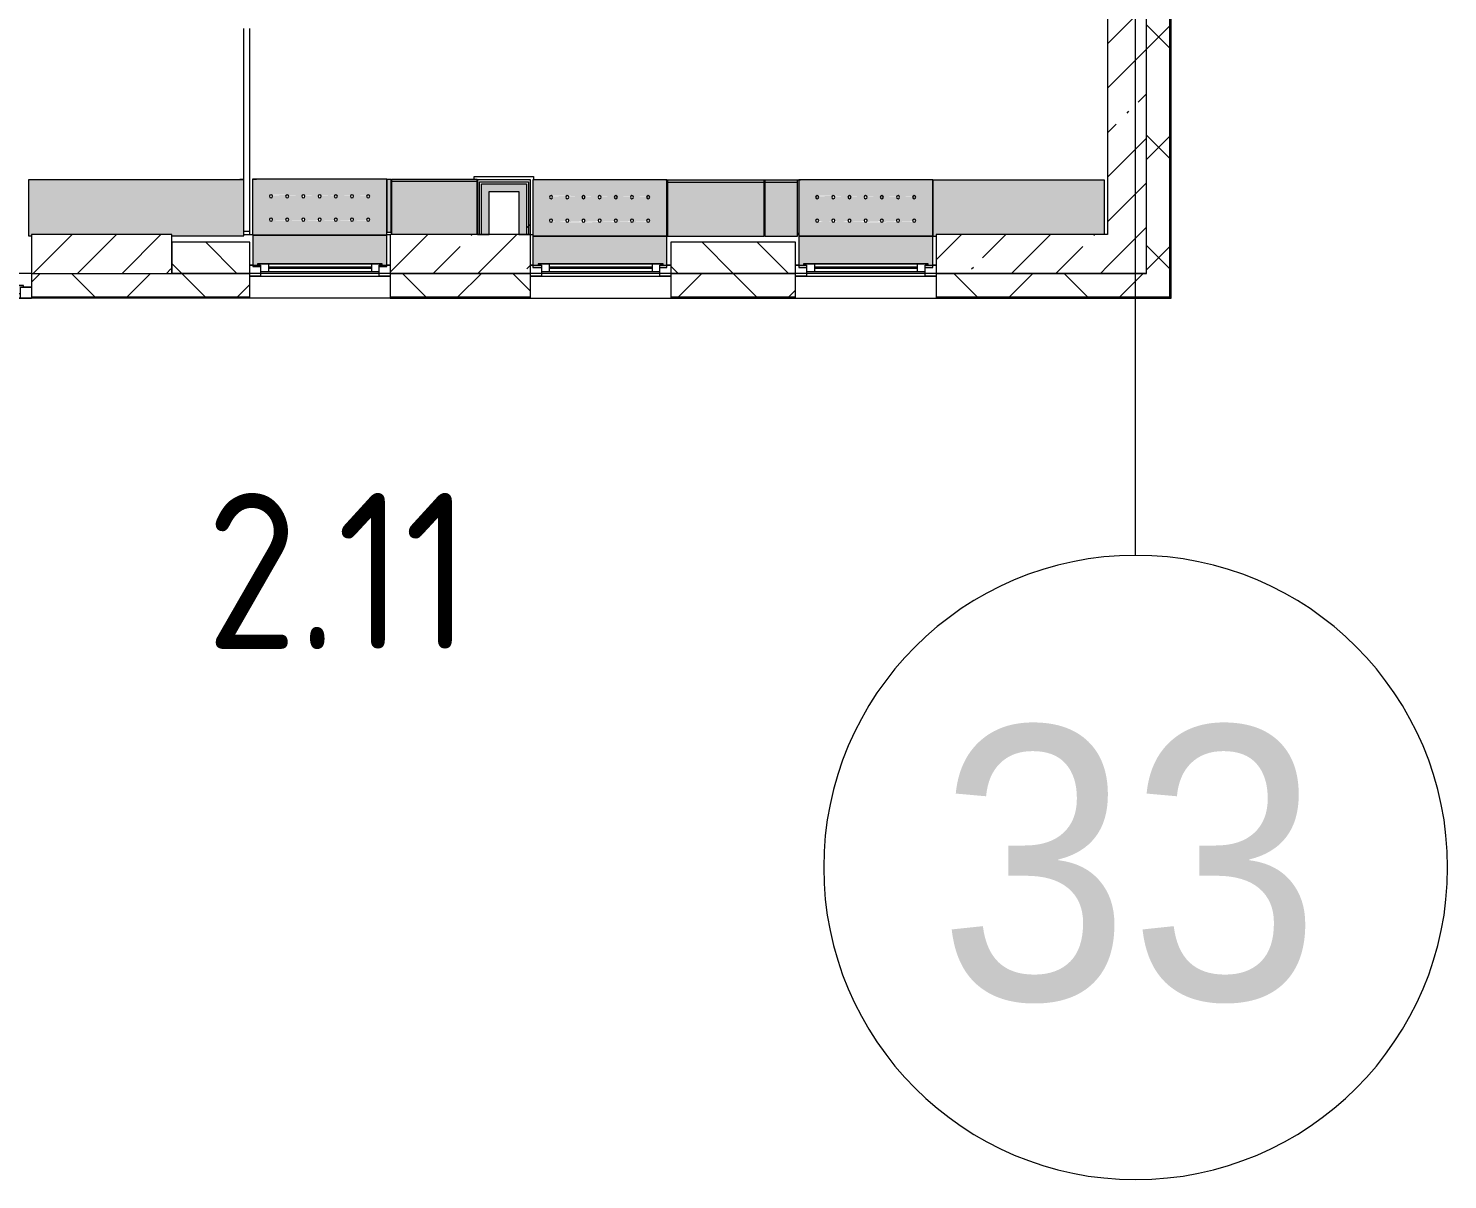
# Model space of a CAD drawing. Header units: millimetres. Extents: x 39815 to 261742, y -8553 to 29000.
# Drawn here: x 252643 to 261742, y -5906 to 1470 of the extents above; entities that cross this region are included whole.
import ezdxf

# ---------------------------------------------------------------- set-up
doc = ezdxf.new("R2010")
doc.units = ezdxf.units.MM
for name, color, linetype, lineweight, true_color in [('A-FLOR-1', 7, 'Continuous', 5, 0xaaaaaa), ('G-ANNO-TEXT-1', 7, 'Continuous', 9, 0x3c3c3c), ('I-WALL-2', 7, 'Continuous', 9, 0xe7e7e7), ('Знаки-2', 7, 'Continuous', 5, 0xd7cfbf)]:
    doc.layers.add(name, color=color, linetype=linetype, lineweight=lineweight, true_color=true_color)
for name, color, linetype, lineweight in [('A-GLAZ-2', 7, 'Continuous', 5), ('A-WALL-2', 7, 'Continuous', 9), ('A-WALL-4', 7, 'Continuous', 5), ('I-WALL-3', 7, 'Continuous', 5), ('S-COLS', 7, 'Continuous', 5), ('Знаки', 7, 'Continuous', 5), ('Оси', 7, 'Continuous', 9), ('Оси-1', 7, 'Continuous', 20)]:
    doc.layers.add(name, color=color, linetype=linetype, lineweight=lineweight)
doc.styles.add('Arial_1', font='arial.ttf', dxfattribs={"width": 0.9, "height": 1750})
doc.styles.add('GOST Common_4', font='GOST_Common.ttf', dxfattribs={"width": 0.9, "height": 1000})
pattern_1 = [(45, (134731.94, 0), (-353.5534, 353.5534), []), (135, (134731.94, 0), (-353.5534, -353.5534), [])]
pattern_2 = [(45, (134731.94, 0), (-285.1231, 285.1231), []), (45, (135017.06, 0), (-285.1231, 285.1231), [504.031, -100.806, 16.764, -84.042])]
pattern_3 = [(45, (134731.94, 0), (-530.33, 530.33), []), (135, (134731.94, 0), (-530.33, -530.33), [])]

# ---------------------------------------------------------------- blocks, each defined once
blk = doc.blocks.new('120_Окно_СКБ_1Ст - 120_Окно_СКБ_1Ст 900х2500_h_ с форточкой-22876038-Общий план 2 этажа с размещением фрагментов 2_8-2_11')
at = {"layer": 'A-GLAZ-2'}
for p, q in [((-450, -127), (-450, -57)), ((-450, -57), (-380, -57)), ((450, -57), (-450, -57)), ((-380, -57), (-380, -127)), ((380, -87), (-380, -87)), ((-380, -87), (-380, -127)), ((-330, -137), (-330, -87)), ((330, -137), (330, -87)), ((380, -127), (380, -57)), ((380, -57), (450, -57)), ((380, -127), (380, -87)), ((450, -57), (450, -127)), ((-380, -127), (-450, -127)), ((-450, -127), (-424.4, -127)), ((-380, -127), (-400, -127)), ((-400, -127), (-400, -137)), ((-400, -137), (400, -137)), ((400, -137), (-400, -137)), ((-330, -107), (330, -107)), ((330, -117), (-330, -117)), ((450, -127), (380, -127)), ((400, -127), (380, -127)), ((400, -137), (400, -127)), ((435.6, -127), (450, -127))]:
    blk.add_line(p, q, dxfattribs=at)
blk = doc.blocks.new('120_Окно_СКБ_1Ст - 120_Окно_СКБ_1Ст 900х2500_h_ с форточкой-V160-Общий план 2 этажа с размещением фрагментов 2_8-2_11')
at = {"layer": 'A-GLAZ-2'}
for p, q in [((-450, -127), (-450, -57)), ((-450, -57), (-380, -57)), ((450, -57), (-450, -57)), ((-380, -57), (-380, -127)), ((380, -87), (-380, -87)), ((-380, -87), (-380, -127)), ((-330, -137), (-330, -87)), ((330, -137), (330, -87)), ((380, -127), (380, -57)), ((380, -57), (450, -57)), ((380, -127), (380, -87)), ((450, -57), (450, -127)), ((-380, -127), (-450, -127)), ((-450, -127), (-429, -127)), ((-380, -127), (-400, -127)), ((-400, -127), (-400, -137)), ((-400, -137), (400, -137)), ((400, -137), (-400, -137)), ((-330, -107), (330, -107)), ((330, -117), (-330, -117)), ((450, -127), (380, -127)), ((400, -127), (380, -127)), ((400, -137), (400, -127)), ((431, -127), (450, -127))]:
    blk.add_line(p, q, dxfattribs=at)
blk = doc.blocks.new('120_Окно_СКБ_2Ст_Фрамуга сверху - 120_Окно_СКБ_2Ст_2300х2500_h_ ДОО-22877051-Общий план 2 этажа с размещением фрагментов 2_8-2_11')
at = {"layer": 'A-GLAZ-2'}
for p, q in [((-1150, 13), (-1150, 83)), ((-1150, 83), (-1080, 83)), ((1150, 83), (-1150, 83)), ((-1080, 13), (-1150, 13)), ((-1150, 13), (-1100, 13)), ((-1080, 13), (-1100, 13)), ((-1100, 13), (-1100, 3)), ((-1100, 3), (540, 3)), ((540, 3), (-1100, 3)), ((-1080, 83), (-1080, 13)), ((-1080, 83), (1080, 83)), ((520, 53), (-1080, 53)), ((-1080, 53), (-1080, 13)), ((-1030, 3), (-1030, 53)), ((-1030, 33), (470, 33)), ((470, 23), (-1030, 23)), ((470, 3), (470, 53)), ((520, 13), (520, 83)), ((520, 83), (590, 83)), ((520, 13), (520, 53)), ((590, 13), (520, 13)), ((540, 13), (520, 13)), ((540, 13), (570, 13)), ((540, 13), (570, 13)), ((540, 3), (540, 13)), ((590, 13), (570, 13)), ((570, 13), (570, 3)), ((570, 3), (1100, 3)), ((1100, 3), (570, 3)), ((590, 83), (590, 13)), ((1080, 53), (590, 53)), ((590, 53), (590, 13)), ((640, 3), (640, 53)), ((640, 33), (1030, 33)), ((1030, 23), (640, 23)), ((1030, 3), (1030, 53)), ((1080, 13), (1080, 83)), ((1080, 83), (1150, 83)), ((1080, 13), (1080, 53)), ((1150, 13), (1080, 13)), ((1100, 13), (1080, 13)), ((1100, 13), (1150, 13)), ((1100, 3), (1100, 13)), ((1150, 83), (1150, 13))]:
    blk.add_line(p, q, dxfattribs=at)
blk = doc.blocks.new('120_Окно_СКБ_1Ст - 120_Окно_СКБ_1Ст 900х2500_h_ с форточкой-V166-Общий план 2 этажа с размещением фрагментов 2_8-2_11')
at = {"layer": 'A-GLAZ-2'}
for p, q in [((-450, -127), (-450, -57)), ((-450, -57), (-380, -57)), ((450, -57), (-450, -57)), ((-380, -57), (-380, -127)), ((380, -87), (-380, -87)), ((-380, -87), (-380, -127)), ((-330, -137), (-330, -87)), ((330, -137), (330, -87)), ((380, -127), (380, -57)), ((380, -57), (450, -57)), ((380, -127), (380, -87)), ((450, -57), (450, -127)), ((-380, -127), (-450, -127)), ((-450, -127), (-430, -127)), ((-380, -127), (-400, -127)), ((-400, -127), (-400, -137)), ((-400, -137), (400, -137)), ((400, -137), (-400, -137)), ((-330, -107), (330, -107)), ((330, -117), (-330, -117)), ((450, -127), (380, -127)), ((400, -127), (380, -127)), ((400, -137), (400, -127)), ((430, -127), (450, -127))]:
    blk.add_line(p, q, dxfattribs=at)
blk = doc.blocks.new('Зашивка радиатора_ с перфорацией М1_1 - Зашивка радиатора_ с перфорацией М1_1-V298-Общий план 2 этажа с размещением фрагментов 2_8-2_11')
at = {"layer": 'Знаки-2'}
blk.add_hatch(color=256, dxfattribs=at).paths.add_polyline_path([(-430, 380), (-430, 180), (430, 180), (430, 380), (379, 380), (379, 373), (399, 373), (399, 363), (-401, 363), (-401, 373), (-381, 373), (-381, 380), (-401, 380)])
h = blk.add_hatch(color=256, dxfattribs=at)
h.paths.add_polyline_path([(430.2, 180), (-430, 180), (-430, -179.9), (430.2, -179.9), (430.2, 169.1)])
h.paths.add_polyline_path([(312.2, 90.4), (320.9, 85.4), (320.9, 75.4), (312.2, 70.4), (303.6, 75.4), (303.6, 85.4), (307.2, 89), (217.2, 85.4), (217.2, 75.4), (208.5, 70.4), (199.8, 75.4), (199.8, 85.4), (203.5, 89), (113.4, 85.4), (113.4, 75.4), (104.7, 70.4), (96.1, 75.4), (96.1, 85.4), (99.7, 89), (9.7, 85.4), (9.7, 75.4), (1, 70.4), (-7.7, 75.4), (-7.7, 85.4), (-4, 89), (-94.1, 85.4), (-94.1, 75.4), (-102.8, 70.4), (-111.4, 75.4), (-111.4, 85.4), (-107.8, 89), (-197.8, 85.4), (-197.8, 75.4), (-206.5, 70.4), (-215.2, 75.4), (-215.2, 85.4), (-211.5, 89), (-301.6, 85.4), (-301.6, 75.4), (-310.3, 70.4), (-318.9, 75.4), (-318.9, 85.4), (-310.3, 90.4), (-307.7, 90), (309.7, 90)])
h.paths.add_polyline_path([(208.5, -59.6), (217.2, -64.6), (217.2, -74.6), (213.5, -78.3), (303.6, -74.6), (303.6, -64.6), (312.2, -59.6), (320.9, -64.6), (320.9, -74.6), (312.2, -79.6), (309.7, -79.3), (-318.9, -74.6), (-318.9, -64.6), (-310.3, -59.6), (-301.6, -64.6), (-301.6, -74.6), (-305.3, -78.3), (-215.2, -74.6), (-215.2, -64.6), (-206.5, -59.6), (-197.8, -64.6), (-197.8, -74.6), (-201.5, -78.3), (-111.4, -74.6), (-111.4, -64.6), (-102.8, -59.6), (-94.1, -64.6), (-94.1, -74.6), (-97.8, -78.3), (-7.7, -74.6), (-7.7, -64.6), (1, -59.6), (9.7, -64.6), (9.7, -74.6), (6, -78.3), (96.1, -74.6), (96.1, -64.6), (104.7, -59.6), (113.4, -64.6), (113.4, -74.6), (109.7, -78.3), (199.8, -74.6), (199.8, -64.6), (205.9, -60)])
at = {"layer": 'Знаки'}
for p, q in [((-381, 380), (-430, 380)), ((-430, 380), (-430, 180)), ((430, 380), (379, 380)), ((430, 180), (430, 380)), ((-430, 180), (430, 180)), ((430.2, 180), (-430, 180)), ((-430, 180), (-430, -179.9)), ((430.2, -179.9), (430.2, 180)), ((-430, -179.9), (430.2, -179.9))]:
    blk.add_line(p, q, dxfattribs=at)
for centre, start, end in [((-310.3, 80.4), 180, 0), ((-310.3, 80.4), 0, 180), ((-206.5, 80.4), 0, 180), ((-206.5, 80.4), 180, 360), ((-102.8, 80.4), 0, 180), ((-102.8, 80.4), 180, 0), ((1, 80.4), 0, 180), ((1, 80.4), 180, 0), ((104.7, 80.4), 0, 180), ((104.7, 80.4), 180, 360), ((208.5, 80.4), 0, 180), ((208.5, 80.4), 180, 0), ((312.2, 80.4), 0, 180), ((312.2, 80.4), 180, 0), ((-310.3, -69.6), 0, 180), ((-310.3, -69.6), 180, 0), ((-206.5, -69.6), 0, 180), ((-206.5, -69.6), 180, 0), ((-102.8, -69.6), 0, 180), ((-102.8, -69.6), 180, 0), ((1, -69.6), 0, 180), ((1, -69.6), 180, 0), ((104.7, -69.6), 0, 180), ((104.7, -69.6), 180, 0), ((208.5, -69.6), 0, 180), ((208.5, -69.6), 180, 0), ((312.2, -69.6), 0, 180), ((312.2, -69.6), 180, 0)]:
    blk.add_arc(centre, 10, start, end, dxfattribs=at)
blk = doc.blocks.new('Зашивка радиатора_ с перфорацией М1_1 - Зашивка радиатора_ с перфорацией М1_1-V300-Общий план 2 этажа с размещением фрагментов 2_8-2_11')
at = {"layer": 'Знаки-2'}
blk.add_hatch(color=256, dxfattribs=at).paths.add_polyline_path([(-430, 380), (-430, 180), (430, 180), (430, 380), (380, 380), (380, 366.8), (400, 366.8), (400, 356.8), (-400, 356.8), (-400, 366.8), (-380, 366.8), (-380, 380), (-406, 380)])
h = blk.add_hatch(color=256, dxfattribs=at)
h.paths.add_polyline_path([(148.2, 180), (-430, 180), (-430, -179.9), (430.2, -179.9), (430.2, 180)])
h.paths.add_polyline_path([(1, 90.4), (320.9, 85.4), (320.9, 75.4), (312.2, 70.4), (303.6, 75.4), (303.6, 85.4), (307.2, 89), (217.2, 85.4), (217.2, 75.4), (208.5, 70.4), (199.8, 75.4), (199.8, 85.4), (203.5, 89), (113.4, 85.4), (113.4, 75.4), (104.7, 70.4), (96.1, 75.4), (96.1, 85.4), (99.7, 89), (9.7, 85.4), (9.7, 75.4), (1, 70.4), (-7.7, 75.4), (-7.7, 85.4), (-4, 89), (-94.1, 85.4), (-94.1, 75.4), (-102.8, 70.4), (-111.4, 75.4), (-111.4, 85.4), (-107.8, 89), (-197.8, 85.4), (-197.8, 75.4), (-206.5, 70.4), (-215.2, 75.4), (-215.2, 85.4), (-211.5, 89), (-301.6, 85.4), (-301.6, 75.4), (-310.3, 70.4), (-318.9, 75.4), (-318.9, 85.4), (-310.3, 90.4), (-307.7, 90), (-102.8, 90.4)])
h.paths.add_polyline_path([(104.7, -59.6), (113.4, -64.6), (113.4, -74.6), (109.7, -78.3), (199.8, -74.6), (199.8, -64.6), (208.5, -59.6), (217.2, -64.6), (217.2, -74.6), (213.5, -78.3), (303.6, -74.6), (303.6, -64.6), (312.2, -59.6), (320.9, -64.6), (320.9, -74.6), (312.2, -79.6), (309.7, -79.3), (-318.9, -74.6), (-318.9, -64.6), (-310.3, -59.6), (-301.6, -64.6), (-301.6, -74.6), (-305.3, -78.3), (-215.2, -74.6), (-215.2, -64.6), (-206.5, -59.6), (-197.8, -64.6), (-197.8, -74.6), (-201.5, -78.3), (-111.4, -74.6), (-111.4, -64.6), (-102.8, -59.6), (-94.1, -64.6), (-94.1, -74.6), (-97.8, -78.3), (-7.7, -74.6), (-7.7, -64.6), (1, -59.6), (9.7, -64.6), (9.7, -74.6), (6, -78.3), (96.1, -74.6), (96.1, -64.6), (102.2, -60)])
at = {"layer": 'Знаки'}
for p, q in [((-380, 380), (-430, 380)), ((-430, 380), (-430, 180)), ((430, 380), (380, 380)), ((430, 180), (430, 380)), ((-430, 180), (430, 180)), ((430.2, 180), (-430, 180)), ((-430, 180), (-430, -179.9)), ((430.2, -179.9), (430.2, 180)), ((-430, -179.9), (430.2, -179.9))]:
    blk.add_line(p, q, dxfattribs=at)
for centre, start, end in [((-310.3, 80.4), 180, 0), ((-310.3, 80.4), 0, 180), ((-206.5, 80.4), 0, 180), ((-206.5, 80.4), 180, 360), ((-102.8, 80.4), 0, 180), ((-102.8, 80.4), 180, 0), ((1, 80.4), 0, 180), ((1, 80.4), 180, 0), ((104.7, 80.4), 0, 180), ((104.7, 80.4), 180, 360), ((208.5, 80.4), 0, 180), ((208.5, 80.4), 180, 0), ((312.2, 80.4), 0, 180), ((312.2, 80.4), 180, 0), ((-310.3, -69.6), 0, 180), ((-310.3, -69.6), 180, 0), ((-206.5, -69.6), 0, 180), ((-206.5, -69.6), 180, 0), ((-102.8, -69.6), 0, 180), ((-102.8, -69.6), 180, 0), ((1, -69.6), 0, 180), ((1, -69.6), 180, 0), ((104.7, -69.6), 0, 180), ((104.7, -69.6), 180, 0), ((208.5, -69.6), 0, 180), ((208.5, -69.6), 180, 0), ((312.2, -69.6), 0, 180), ((312.2, -69.6), 180, 0)]:
    blk.add_arc(centre, 10, start, end, dxfattribs=at)
blk = doc.blocks.new('Зашивка радиатора_ с перфорацией М1_1 - Зашивка радиатора_ с перфорацией М1_1-V301-Общий план 2 этажа с размещением фрагментов 2_8-2_11')
at = {"layer": 'Знаки-2'}
blk.add_hatch(color=256, dxfattribs=at).paths.add_polyline_path([(-430, 380), (-430, 180), (430, 180), (430, 380), (374.4, 380), (374.4, 366.8), (394.4, 366.8), (394.4, 356.8), (-405.6, 356.8), (-405.6, 366.8), (-385.6, 366.8), (-385.6, 380), (-405.6, 380)])
h = blk.add_hatch(color=256, dxfattribs=at)
h.paths.add_polyline_path([(430.2, 180), (-430, 180), (-430, -179.9), (430.2, -179.9), (430.2, 162.9)])
h.paths.add_polyline_path([(208.5, 90.4), (211.1, 90), (320.9, 85.4), (320.9, 75.4), (312.2, 70.4), (303.6, 75.4), (303.6, 85.4), (307.2, 89), (217.2, 85.4), (217.2, 75.4), (208.5, 70.4), (199.8, 75.4), (199.8, 85.4), (203.5, 89), (113.4, 85.4), (113.4, 75.4), (104.7, 70.4), (96.1, 75.4), (96.1, 85.4), (99.7, 89), (9.7, 85.4), (9.7, 75.4), (1, 70.4), (-7.7, 75.4), (-7.7, 85.4), (-4, 89), (-94.1, 85.4), (-94.1, 75.4), (-102.8, 70.4), (-111.4, 75.4), (-111.4, 85.4), (-107.8, 89), (-197.8, 85.4), (-197.8, 75.4), (-206.5, 70.4), (-215.2, 75.4), (-215.2, 85.4), (-211.5, 89), (-301.6, 85.4), (-301.6, 75.4), (-310.3, 70.4), (-318.9, 75.4), (-318.9, 85.4), (-310.3, 90.4), (-307.7, 90), (105.2, 90.4)])
h.paths.add_polyline_path([(-102.8, -59.6), (-94.1, -64.6), (-94.1, -74.6), (-97.8, -78.3), (-7.7, -74.6), (-7.7, -64.6), (1, -59.6), (9.7, -64.6), (9.7, -74.6), (6, -78.3), (96.1, -74.6), (96.1, -64.6), (105.2, -59.7), (113.4, -64.6), (113.4, -74.6), (109.7, -78.3), (199.8, -74.6), (199.8, -64.6), (208.5, -59.6), (217.2, -64.6), (217.2, -74.6), (213.5, -78.3), (303.6, -74.6), (303.6, -64.6), (312.2, -59.6), (320.9, -64.6), (320.9, -74.6), (312.2, -79.6), (309.7, -79.3), (-318.9, -74.6), (-318.9, -64.6), (-310.3, -59.6), (-301.6, -64.6), (-301.6, -74.6), (-305.3, -78.3), (-215.2, -74.6), (-215.2, -64.6), (-206.5, -59.6), (-197.8, -64.6), (-197.8, -74.6), (-201.5, -78.3), (-111.4, -74.6), (-111.4, -64.6), (-105.3, -60)])
at = {"layer": 'Знаки'}
for p, q in [((-385.6, 380), (-430, 380)), ((-430, 380), (-430, 180)), ((430, 380), (374.4, 380)), ((430, 180), (430, 380)), ((-430, 180), (430, 180)), ((430.2, 180), (-430, 180)), ((-430, 180), (-430, -179.9)), ((430.2, -179.9), (430.2, 180)), ((-430, -179.9), (430.2, -179.9))]:
    blk.add_line(p, q, dxfattribs=at)
for centre, start, end in [((-310.3, 80.4), 180, 0), ((-310.3, 80.4), 0, 180), ((-206.5, 80.4), 0, 180), ((-206.5, 80.4), 180, 360), ((-102.8, 80.4), 0, 180), ((-102.8, 80.4), 180, 0), ((1, 80.4), 0, 180), ((1, 80.4), 180, 0), ((104.7, 80.4), 0, 180), ((104.7, 80.4), 180, 360), ((208.5, 80.4), 0, 180), ((208.5, 80.4), 180, 0), ((312.2, 80.4), 0, 180), ((312.2, 80.4), 180, 0), ((-310.3, -69.6), 0, 180), ((-310.3, -69.6), 180, 0), ((-206.5, -69.6), 0, 180), ((-206.5, -69.6), 180, 0), ((-102.8, -69.6), 0, 180), ((-102.8, -69.6), 180, 0), ((1, -69.6), 0, 180), ((1, -69.6), 180, 0), ((104.7, -69.6), 0, 180), ((104.7, -69.6), 180, 0), ((208.5, -69.6), 0, 180), ((208.5, -69.6), 180, 0), ((312.2, -69.6), 0, 180), ((312.2, -69.6), 180, 0)]:
    blk.add_arc(centre, 10, start, end, dxfattribs=at)
blk = doc.blocks.new('Зашивка без перфорации М3_2_1 - М3_2_10-31134924-Общий план 2 этажа с размещением фрагментов 2_8-2_11')
at = {"layer": 'Знаки-2'}
for points in [[(-2.2, 175), (-430, 175), (-430, -163.9), (120, -163.9), (120.2, 175)], [(-430, -163.9), (-430, -179.9), (120, -179.9), (120, -163.9), (-2.2, -163.9)]]:
    blk.add_hatch(color=256, dxfattribs=at).paths.add_polyline_path(points)
at = {"layer": 'Знаки'}
for p, q in [((-430, 175), (-430, -163.9)), ((120.2, -179.9), (120.2, 175)), ((-430, -163.9), (120, -163.9)), ((-430, -163.9), (-430, -179.9)), ((120, -179.9), (-430, -179.9)), ((120, -179.9), (120, -163.9))]:
    blk.add_line(p, q, dxfattribs=at)
blk = doc.blocks.new('Зашивка без перфорации М3_2_1 - М3_14-31134906-Общий план 2 этажа с размещением фрагментов 2_8-2_11')
at = {"layer": 'Знаки-2'}
for points in [[(-219.8, 180), (-430, 180), (-430, -163.9), (-220, -163.9), (-219.8, 162.9)], [(-430, -163.9), (-430, -179.9), (-220, -179.9), (-220, -163.9)]]:
    blk.add_hatch(color=256, dxfattribs=at).paths.add_polyline_path(points)
at = {"layer": 'Знаки'}
for p, q in [((-219.8, 180), (-430, 180)), ((-430, 180), (-430, -163.9)), ((-219.8, -179.9), (-219.8, 180)), ((-430, -163.9), (-220, -163.9)), ((-430, -163.9), (-430, -179.9)), ((-220, -179.9), (-430, -179.9)), ((-220, -179.9), (-220, -163.9))]:
    blk.add_line(p, q, dxfattribs=at)
blk = doc.blocks.new('Зашивка без перфорации М3_2_1 - М3_2_8-31134920-Общий план 2 этажа с размещением фрагментов 2_8-2_11')
at = {"layer": 'Знаки-2'}
for points in [[(-50.8, 180), (-430, 180), (-430, -163.9), (190, -163.9), (190.2, 180)], [(-430, -163.9), (-430, -179.9), (190, -179.9), (190, -163.9), (-50.8, -163.9)]]:
    blk.add_hatch(color=256, dxfattribs=at).paths.add_polyline_path(points)
at = {"layer": 'Знаки'}
for p, q in [((190.2, 180), (-430, 180)), ((-430, 180), (-430, -163.9)), ((190.2, -179.9), (190.2, 180)), ((-430, -163.9), (190, -163.9)), ((-430, -163.9), (-430, -179.9)), ((190, -179.9), (-430, -179.9)), ((190, -179.9), (190, -163.9))]:
    blk.add_line(p, q, dxfattribs=at)
blk = doc.blocks.new('Зашивка_ торцевая панель - Зашивка_ торцевая панель Т2-V312-Общий план 2 этажа с размещением фрагментов 2_8-2_11')
at = {"layer": 'Знаки-2'}
blk.add_hatch(color=256, dxfattribs=at).paths.add_polyline_path([(-406, 179.9), (-406, 180), (-430, 179.9)])
at = {"layer": 'Знаки'}
blk.add_line((-430, 180), (-406, 180), dxfattribs=at)
blk = doc.blocks.new('Зашивка_ торцевая панель - Зашивка_ торцевая панель Т2-V313-Общий план 2 этажа с размещением фрагментов 2_8-2_11')
at = {"layer": 'Знаки-2'}
blk.add_hatch(color=256, dxfattribs=at).paths.add_polyline_path([(-428.2, -160), (-427.6, -160), (-428.2, -90.4)])
blk = doc.blocks.new('Зашивка_ опоясывающая панель - Зашивка_ опоясывающая панель Т2_1-V323-Общий план 2 этажа с размещением фрагментов 2_8-2_11')
at = {"layer": 'Знаки-2'}
blk.add_hatch(color=256, dxfattribs=at).paths.add_polyline_path([(-430, -160), (-406, -160), (-406, 180), (-430, 180)])
at = {"layer": 'Знаки'}
for p, q in [((-430, -160), (-430, 180)), ((-430, 180), (-406, 180)), ((-406, 180), (-406, -160)), ((-430, -160), (-406, -160))]:
    blk.add_line(p, q, dxfattribs=at)
blk = doc.blocks.new('Зашивка_ опоясывающая панель - Зашивка_ опоясывающая панель Т2_1-V325-Общий план 2 этажа с размещением фрагментов 2_8-2_11')
at = {"layer": 'Знаки-2'}
blk.add_hatch(color=256, dxfattribs=at).paths.add_polyline_path([(-423.6, -160), (-419.4, -160), (-419.1, 179.9), (-423.6, 179.9), (-423.6, -90.4)])
at = {"layer": 'Знаки'}
blk.add_line((-430, 180), (-406, 180), dxfattribs=at)
blk = doc.blocks.new('Зашивка_ опоясывающая панель - Зашивка_ опоясывающая панель Т2_1-V326-Общий план 2 этажа с размещением фрагментов 2_8-2_11')
at = {"layer": 'Знаки-2'}
blk.add_hatch(color=256, dxfattribs=at).paths.add_polyline_path([(-415.4, -160), (-415.1, 179.9), (-419.1, 179.9), (-419.1, -160)])
at = {"layer": 'Знаки'}
blk.add_line((-430, 180), (-406, 180), dxfattribs=at)
blk = doc.blocks.new('Зашивка_ опоясывающая панель - Зашивка_ опоясывающая панель Т2_1-V327-Общий план 2 этажа с размещением фрагментов 2_8-2_11')
at = {"layer": 'Знаки-2'}
blk.add_hatch(color=256, dxfattribs=at).paths.add_polyline_path([(-425.1, -160), (-418.2, -160), (-418.2, 179.9), (-425.1, 179.9), (-425.1, -90.4)])
at = {"layer": 'Знаки'}
for p, q in [((-430, 180), (-406, 180)), ((-425.1, -160), (-418.2, -160))]:
    blk.add_line(p, q, dxfattribs=at)
blk = doc.blocks.new('Зашивка без перфорации М3_2_1 - М3_2_18-32617832-Общий план 2 этажа с размещением фрагментов 2_8-2_11')
at = {"layer": 'Знаки-2'}
blk.add_hatch(color=256, dxfattribs=at).paths.add_polyline_path([(931.8, 180), (931.8, 170.1), (31.8, 170.1), (31.8, 180), (-430, 180), (-428.2, -179.9), (950.2, -179.9), (950.2, 180)])
at = {"layer": 'Знаки'}
for p, q in [((31.8, 180), (-430, 180)), ((-430, 180), (-430, 150.1)), ((950.2, 180), (931.8, 180)), ((950.2, -179.9), (950.2, 180)), ((-428.2, -179.9), (950.2, -179.9))]:
    blk.add_line(p, q, dxfattribs=at)
blk = doc.blocks.new('Зашивка без перфорации М3_2_1 - М3_2_21-32618587-Общий план 2 этажа с размещением фрагментов 2_8-2_11')
at = {"layer": 'Знаки-2'}
blk.add_hatch(color=256, dxfattribs=at).paths.add_polyline_path([(650.2, 180), (650.2, 168.7), (-430, 168.7), (-430, -179.9), (670.2, -179.9), (670.2, 180)])
at = {"layer": 'Знаки'}
for p, q in [((-430, 168.7), (-430, -179.9)), ((670.2, 180), (650.2, 180)), ((670.2, -179.9), (670.2, 180)), ((-430, -179.9), (670.2, -179.9))]:
    blk.add_line(p, q, dxfattribs=at)
blk = doc.blocks.new('Зашивка_ торцевая панель - Зашивка_ торцевая панель Т2-V358-Общий план 2 этажа с размещением фрагментов 2_8-2_11')
at = {"layer": 'Знаки'}
blk.add_line((-430, 180), (-406, 180), dxfattribs=at)
blk = doc.blocks.new('Зашивка_ торцевая панель - Зашивка_ торцевая панель Т2-31135790-Общий план 2 этажа с размещением фрагментов 2_8-2_11')
at = {"layer": 'Знаки-2'}
blk.add_hatch(color=256, dxfattribs=at).paths.add_polyline_path([(-406, 179.9), (-406, 180), (-430, 179.9)])
at = {"layer": 'Знаки'}
blk.add_line((-430, 180), (-406, 180), dxfattribs=at)
blk = doc.blocks.new('Зашивка_ торцевая панель - Зашивка_ торцевая панель Т2-V359-Общий план 2 этажа с размещением фрагментов 2_8-2_11')
at = {"layer": 'Знаки-2'}
blk.add_hatch(color=256, dxfattribs=at).paths.add_polyline_path([(-406, 175), (-406, 180), (-430, 175)])
at = {"layer": 'Знаки'}
blk.add_line((-430, 180), (-406, 180), dxfattribs=at)
blk = doc.blocks.new('Ось сетки - D8-29747960-Общий план 2 этажа с размещением фрагментов 2_8-2_11')
at = {"layer": 'Оси-1'}
for start, end in [(360, 180), (180, 360)]:
    blk.add_arc((0, 0), 4, start, end, dxfattribs=at)

msp = doc.modelspace()

# ---------------------------------------------------------------- hatches: boundary and pattern name
at = {"layer": 'A-WALL-4'}
h = msp.add_hatch(dxfattribs=at)
h.set_pattern_fill('FP_61', color=256, style=0, pattern_type=2)
h.set_pattern_definition(pattern_1)
h.paths.add_polyline_path([(259811.9, -250), (259961.9, -250), (259961.9, 7700), (259811.9, 7700), (259811.9, -100)])
h.paths.add_polyline_path([(259811.9, 10000), (259961.9, 10000), (259961.9, 11920), (259811.9, 11920), (259811.9, 10380)])
h.paths.add_polyline_path([(259961.9, 13120), (259961.9, 21400), (259811.9, 21400), (259811.9, 13120)])
h = msp.add_hatch(dxfattribs=at)
h.set_pattern_fill('FP_71', color=256, style=0, pattern_type=2)
h.set_pattern_definition([(135, (134731.94, 0), (-176.7767, -176.7767), [])])
h.paths.add_polyline_path([(257561.9, -100), (257561.9, 100), (256761.9, 100), (256761.9, -100), (257309.6, -100)])
h.paths.add_polyline_path([(244562.7, -100), (244961.9, -100), (244961.9, 100), (243661.9, 100), (243661.9, -100), (244008.5, -100)])
h.paths.add_polyline_path([(248161.9, -100), (248411.9, -100), (248411.9, 100), (248161.9, 100)])
h.paths.add_polyline_path([(253984.3, -100), (254061.9, -100), (254061.9, 100), (253561.9, 100), (253561.9, -100)])
h.paths.add_polyline_path([(249311.9, -100), (250361.9, -100), (250361.9, 100), (249311.9, 100)])
h.paths.add_polyline_path([(238511.9, -100), (239561.9, -100), (239561.9, 100), (238511.9, 100)])
h.paths.add_polyline_path([(233478.5, -100), (233761.9, -100), (233761.9, 100), (230411.9, 100), (230411.9, -100), (232924.3, -100)])
h.paths.add_polyline_path([(237361.9, -100), (237611.9, -100), (237611.9, 100), (237361.9, 100)])
h.paths.add_polyline_path([(235561.9, -100), (236461.9, -100), (236461.9, 100), (235561.9, 100)])
h.paths.add_polyline_path([(229511.9, -100), (229511.9, 100), (229261.9, 100), (229261.9, -100)])
h.paths.add_polyline_path([(227461.9, -100), (227461.9, 100), (226661.9, 100), (226661.9, -100), (227382.2, -100)])
h = msp.add_hatch(dxfattribs=at)
h.set_pattern_fill('FP_61', color=256, style=0, pattern_type=2)
h.set_pattern_definition(pattern_1)
h.paths.add_polyline_path([(257561.9, -250), (257561.9, -100), (256761.9, -100), (256761.9, -250), (257309.6, -250)])
h.paths.add_polyline_path([(255092.7, -250), (255861.9, -250), (255861.9, -100), (254961.9, -100), (254961.9, -250)])
h.paths.add_polyline_path([(259526.4, -250), (259811.9, -250), (259811.9, -100), (258461.9, -100), (258461.9, -250), (258972.2, -250)])
h.paths.add_polyline_path([(247333.8, -250), (248411.9, -250), (248411.9, -100), (247261.9, -100), (247261.9, -250)])
h.paths.add_polyline_path([(244562.7, -250), (244961.9, -250), (244961.9, -100), (243661.9, -100), (243661.9, -250), (244008.5, -250)])
h.paths.add_polyline_path([(242761.9, -250), (242761.9, -100), (241861.9, -100), (241861.9, -250), (242345.9, -250)])
h.paths.add_polyline_path([(249311.9, -250), (250361.9, -250), (250361.9, -100), (249311.9, -100)])
h.paths.add_polyline_path([(254061.9, -250), (254061.9, -100), (252661.9, -100), (252661.9, -250), (253984.3, -250)])
h.paths.add_polyline_path([(230707.4, -250), (234661.9, -250), (234661.9, -100), (230411.9, -100), (230411.9, -250)])
h.paths.add_polyline_path([(238511.9, -250), (239561.9, -250), (239561.9, -100), (238511.9, -100)])
h.paths.add_polyline_path([(237358, -250), (237611.9, -250), (237611.9, -100), (235561.9, -100), (235561.9, -250), (236803.7, -250)])
h.paths.add_polyline_path([(229511.9, -250), (229511.9, -100), (228361.9, -100), (228361.9, -250), (229261.9, -250)])
h.paths.add_polyline_path([(224056.9, -250), (225761.9, -250), (225761.9, -100), (223941.9, -100), (223941.9, -250)])
h.paths.add_polyline_path([(227382.2, -250), (227461.9, -250), (227461.9, -100), (226661.9, -100), (226661.9, -250), (226827.9, -250)])
at = {"layer": 'I-WALL-2'}
for points in [[(255786.9, 425), (255786.9, 475), (255546.9, 475), (255546.9, 425), (255646.9, 425)], [(255786.9, 150), (255836.9, 150), (255836.9, 475), (255786.9, 475), (255786.9, 155.9)], [(255596.9, 150), (255596.9, 425), (255546.9, 425), (255546.9, 150)]]:
    msp.add_hatch(color=256, dxfattribs=at).paths.add_polyline_path(points)
at = {"layer": 'I-WALL-3'}
h = msp.add_hatch(dxfattribs=at)
h.set_pattern_fill('FP_69', color=256, style=0, pattern_type=2)
h.set_pattern_definition(pattern_2)
h.paths.add_polyline_path([(259811.9, -100), (259811.9, 7700), (259561.9, 7700), (259561.9, -100)])
h = msp.add_hatch(dxfattribs=at)
h.set_pattern_fill('FP_176', color=256, style=0, pattern_type=2)
h.set_pattern_definition(pattern_3)
h.paths.add_polyline_path([(255836.9, 150), (255849.4, 150), (255849.4, 487.5), (255836.9, 487.5), (255836.9, 155.9)])
h = msp.add_hatch(dxfattribs=at)
h.set_pattern_fill('FP_176', color=256, style=0, pattern_type=2)
h.set_pattern_definition(pattern_3)
h.paths.add_polyline_path([(255849.4, 150), (255861.9, 150), (255861.9, 500), (255849.4, 500), (255849.4, 155.9)])
h = msp.add_hatch(dxfattribs=at)
h.set_pattern_fill('FP_69', color=256, style=0, pattern_type=2)
h.set_pattern_definition(pattern_2)
h.paths.add_polyline_path([(259561.9, -100), (259561.9, 150), (258461.9, 150), (258461.9, -100), (259526.4, -100)])
at = {"layer": 'S-COLS'}
h = msp.add_hatch(dxfattribs=at)
h.set_pattern_fill('FP_69', color=256, style=0, pattern_type=2)
h.set_pattern_definition(pattern_2)
h.paths.add_polyline_path([(253561.9, -100), (253561.9, 150), (252661.9, 150), (252661.9, -100), (252875.9, -100)])
h = msp.add_hatch(dxfattribs=at)
h.set_pattern_fill('FP_69', color=256, style=0, pattern_type=2)
h.set_pattern_definition(pattern_2)
h.paths.add_polyline_path([(254961.9, -100), (255861.9, -100), (255861.9, 150), (254961.9, 150)])

# ---------------------------------------------------------------- linework, layer by layer
at = {"layer": 'A-FLOR-1'}
for p, q in [((255500.9, 504.9), (255500.9, 521)), ((255500.9, 521), (255880.9, 521)), ((255880.9, 521), (255880.9, 498.7)), ((254060.9, 170), (254060.9, 150))]:
    msp.add_line(p, q, dxfattribs=at)
at = {"layer": 'A-WALL-2'}
for p, q in [((259961.9, -250), (259961.9, 7700)), ((259964.9, -253), (259964.9, 7700)), ((255534.4, 487.5), (255849.4, 487.5)), ((255534.4, 150), (255534.4, 487.5)), ((255546.9, 475), (255836.9, 475)), ((255546.9, 150), (255546.9, 475)), ((255836.9, 475), (255836.9, 150)), ((255849.4, 487.5), (255849.4, 150)), ((253561.9, -100), (254061.9, -100)), ((254061.9, -100), (253561.9, -100)), ((256761.9, -100), (257561.9, -100)), ((257561.9, -100), (256761.9, -100)), ((252661.9, -250), (254061.9, -250)), ((252661.9, -253), (254061.9, -253)), ((254961.9, -250), (255861.9, -250)), ((254961.9, -253), (255861.9, -253)), ((256761.9, -250), (257561.9, -250)), ((256761.9, -253), (257561.9, -253)), ((258461.9, -250), (259961.9, -250)), ((258461.9, -253), (259964.9, -253))]:
    msp.add_line(p, q, dxfattribs=at)
at = {"layer": 'A-WALL-4'}
for p, q in [((259969.9, -258), (259969.9, 21558)), ((254061.9, 100), (253561.9, 100)), ((253561.9, 100), (253561.9, -100)), ((254061.9, -258), (254061.9, 100)), ((257561.9, 100), (256761.9, 100)), ((256761.9, 100), (256761.9, -258)), ((257561.9, -258), (257561.9, 100)), ((252661.9, -100), (252661.9, -258)), ((252661.9, -100), (253561.9, -100)), ((255861.9, -100), (254961.9, -100)), ((254961.9, -100), (254961.9, -258)), ((255861.9, -258), (255861.9, -100)), ((259811.9, -100), (258461.9, -100)), ((258461.9, -100), (258461.9, -258)), ((254961.9, -258), (241861.9, -258)), ((254961.9, -258), (259969.9, -258))]:
    msp.add_line(p, q, dxfattribs=at)
at = {"layer": 'I-WALL-3'}
for p, q in [((259811.9, -100), (259811.9, 10000)), ((259561.9, 7739.2), (259561.9, 150)), ((254021.9, 1470), (254021.9, 170)), ((254061.9, 170), (254061.9, 1470)), ((255861.9, 500), (255521.9, 500)), ((255521.9, 500), (255521.9, 150)), ((255861.9, 150), (255861.9, 500)), ((255596.9, 425), (255786.9, 425)), ((255596.9, 150), (255596.9, 425)), ((255786.9, 425), (255786.9, 150)), ((254021.9, 170), (254061.9, 170)), ((254023.8, 150), (254080.7, 150)), ((254940.9, 150), (254961.9, 150)), ((255521.9, 150), (255596.9, 150)), ((255786.9, 150), (255861.9, 150)), ((255861.9, 150), (255876.1, 150)), ((257574.8, 150), (257581.7, 150)), ((259561.9, 150), (258461.9, 150)), ((258461.9, 150), (258461.9, -100)), ((252661.9, -100), (250361.9, -100)), ((254961.9, -100), (254061.9, -100)), ((256761.9, -100), (255861.9, -100)), ((258461.9, -100), (257561.9, -100)), ((258461.9, -100), (259811.9, -100))]:
    msp.add_line(p, q, dxfattribs=at)
at = {"layer": 'S-COLS'}
for p, q in [((253561.9, 150), (252661.9, 150)), ((252661.9, 150), (252661.9, -100)), ((253561.9, 100), (253561.9, 150)), ((253561.9, -100), (253561.9, 100)), ((255861.9, 150), (254961.9, 150)), ((254961.9, 150), (254961.9, -100)), ((255861.9, -100), (255861.9, 150)), ((252661.9, -100), (253561.9, -100)), ((254961.9, -100), (255861.9, -100))]:
    msp.add_line(p, q, dxfattribs=at)
at = {"layer": 'Оси'}
msp.add_line((259741.9, -1906.3), (259741.9, 9979), dxfattribs=at)

# ---------------------------------------------------------------- block references
at = {"layer": 'A-GLAZ-2', "rotation": 180}
for name, p in [('120_Окно_СКБ_1Ст - 120_Окно_СКБ_1Ст 900х2500_h_ с форточкой-V160-Общий план 2 этажа с размещением фрагментов 2_8-2_11', (254511.9, -175)), ('120_Окно_СКБ_1Ст - 120_Окно_СКБ_1Ст 900х2500_h_ с форточкой-22876038-Общий план 2 этажа с размещением фрагментов 2_8-2_11', (256311.9, -175)), ('120_Окно_СКБ_1Ст - 120_Окно_СКБ_1Ст 900х2500_h_ с форточкой-V166-Общий план 2 этажа с размещением фрагментов 2_8-2_11', (258011.9, -175)), ('120_Окно_СКБ_2Ст_Фрамуга сверху - 120_Окно_СКБ_2Ст_2300х2500_h_ ДОО-22877051-Общий план 2 этажа с размещением фрагментов 2_8-2_11', (251511.9, -175))]:
    msp.add_blockref(name, p, dxfattribs=at)
at = {"layer": 'Знаки', "rotation": 180}
for name, p in [('Зашивка без перфорации М3_2_1 - М3_2_18-32617832-Общий план 2 этажа с размещением фрагментов 2_8-2_11', (253593.8, 320.1)), ('Зашивка радиатора_ с перфорацией М1_1 - Зашивка радиатора_ с перфорацией М1_1-V298-Общий план 2 этажа с размещением фрагментов 2_8-2_11', (254510.9, 325)), ('Зашивка без перфорации М3_2_1 - М3_2_10-31134924-Общий план 2 этажа с размещением фрагментов 2_8-2_11', (255090.5, 325)), ('Зашивка радиатора_ с перфорацией М1_1 - Зашивка радиатора_ с перфорацией М1_1-V301-Общий план 2 этажа с размещением фрагментов 2_8-2_11', (256306.3, 318.8)), ('Зашивка без перфорации М3_2_1 - М3_2_8-31134920-Общий план 2 этажа с размещением фрагментов 2_8-2_11', (256930.8, 318.8)), ('Зашивка без перфорации М3_2_1 - М3_14-31134906-Общий план 2 этажа с размещением фрагментов 2_8-2_11', (257144.8, 318.8)), ('Зашивка радиатора_ с перфорацией М1_1 - Зашивка радиатора_ с перфорацией М1_1-V300-Общий план 2 этажа с размещением фрагментов 2_8-2_11', (258011.9, 318.8)), ('Зашивка без перфорации М3_2_1 - М3_2_21-32618587-Общий план 2 этажа с размещением фрагментов 2_8-2_11', (259112.2, 318.7))]:
    msp.add_blockref(name, p, dxfattribs=at)
at = {"layer": 'Знаки'}
for name, p in [('Зашивка_ торцевая панель - Зашивка_ торцевая панель Т2-V359-Общий план 2 этажа с размещением фрагментов 2_8-2_11', (254427.9, 325)), ('Зашивка_ торцевая панель - Зашивка_ торцевая панель Т2-31135790-Общий план 2 этажа с размещением фрагментов 2_8-2_11', (254512.3, 325)), ('Зашивка_ опоясывающая панель - Зашивка_ опоясывающая панель Т2_1-V323-Общий план 2 этажа с размещением фрагментов 2_8-2_11', (255373.5, 325)), ('Зашивка_ опоясывающая панель - Зашивка_ опоясывающая панель Т2_1-V325-Общий план 2 этажа с размещением фрагментов 2_8-2_11', (257159.9, 318.8)), ('Зашивка_ опоясывающая панель - Зашивка_ опоясывающая панель Т2_1-V326-Общий план 2 этажа с размещением фрагментов 2_8-2_11', (257779.9, 318.8)), ('Зашивка_ опоясывающая панель - Зашивка_ опоясывающая панель Т2_1-V327-Общий план 2 этажа с размещением фрагментов 2_8-2_11', (257999.9, 318.8)), ('Зашивка_ торцевая панель - Зашивка_ торцевая панель Т2-V312-Общий план 2 этажа с размещением фрагментов 2_8-2_11', (258872.4, 318.8)), ('Зашивка_ торцевая панель - Зашивка_ торцевая панель Т2-V358-Общий план 2 этажа с размещением фрагментов 2_8-2_11', (259942.4, 318.8)), ('Зашивка_ торцевая панель - Зашивка_ торцевая панель Т2-V313-Общий план 2 этажа с размещением фрагментов 2_8-2_11', (253071.1, 320))]:
    msp.add_blockref(name, p, dxfattribs=at)
at = {"layer": 'Оси-1', "xscale": 499.9999999999995, "yscale": 499.9999999999995, "zscale": 499.9999999999995}
msp.add_blockref('Ось сетки - D8-29747960-Общий план 2 этажа с размещением фрагментов 2_8-2_11', (259741.9, -3906.3), dxfattribs=at)

# ---------------------------------------------------------------- texts
at = {"layer": 'G-ANNO-TEXT-1', "insert": (253235.9, -1506.7), "char_height": 1000, "width": 2597.468, "attachment_point": 1, "style": 'GOST Common_4'}
msp.add_mtext(' 2.11', dxfattribs=at)
at = {"layer": 'Оси', "insert": (258478.9, -3003), "char_height": 1750, "width": 3030.379, "attachment_point": 1, "style": 'Arial_1'}
msp.add_mtext('33', dxfattribs=at)

doc.saveas('drawing.dxf')
